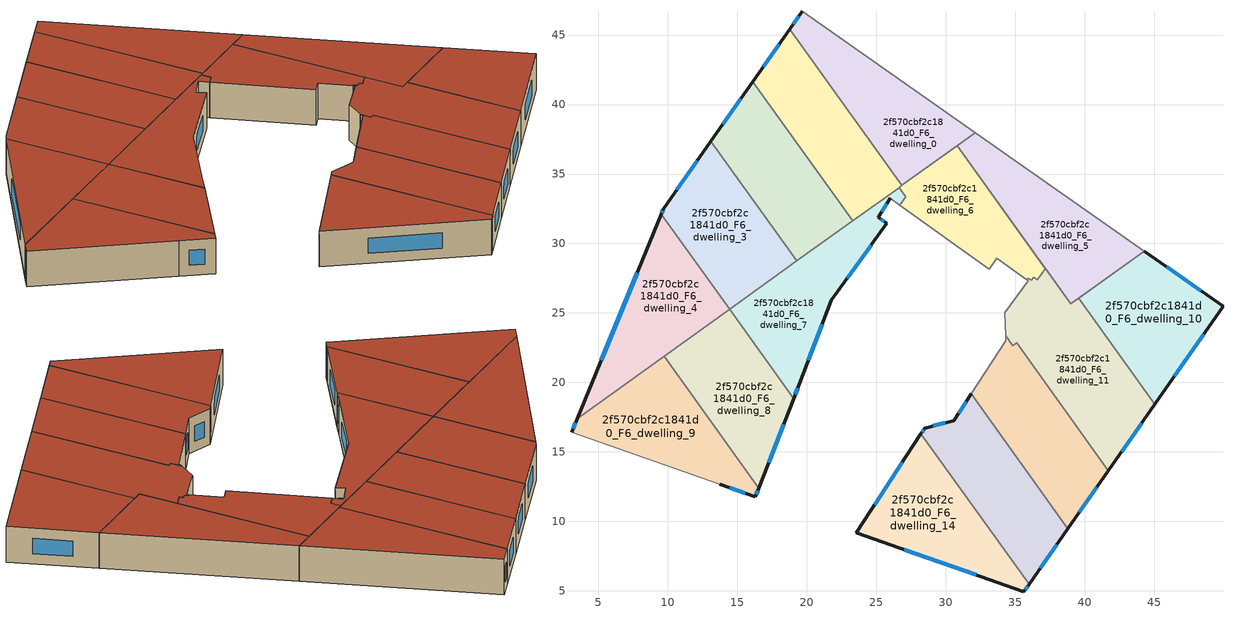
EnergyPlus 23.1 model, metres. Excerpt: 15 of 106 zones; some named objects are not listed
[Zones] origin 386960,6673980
2f570cbf2c1841d0_F6_dwelling_0
 floor to 2f570cbf2c1841d0_F5_dwelling_0 (EU_floor_Construction): 32.13,37.97 26.85,34.18 18.77,45.43 19.67,46.71 z18
 wall outside (EU_wall_Construction): 19.67,46.71 18.77,45.43 z18:21
 wall to 2f570cbf2c1841d0_F6_dwelling_1 (EU_wall_Construction): 18.77,45.43 26.85,34.18 z18:21
 wall adiabatic (EU_wall_Construction): 26.85,34.18 32.13,37.97 19.67,46.71 z18:21
 window (EU_Window_Construction): 19.41,46.35 19.03,45.8 z18.86:20.14
 roof outside (EU_roof_Construction): 32.13,37.97 19.67,46.71 18.77,45.43 26.85,34.18 z21
2f570cbf2c1841d0_F6_dwelling_1
 floor to 2f570cbf2c1841d0_F5_dwelling_1 (EU_floor_Construction): 18.77,45.43 26.85,34.18 23.32,31.64 16.12,41.66 z18
 wall outside (EU_wall_Construction): 18.77,45.43 16.12,41.66 z18:21
 wall to 2f570cbf2c1841d0_F6_dwelling_2 (EU_wall_Construction): 16.12,41.66 23.32,31.64 z18:21
 wall to 2f570cbf2c1841d0_F6_dwelling_7 (EU_wall_Construction): 23.32,31.64 26.64,34.03 z18:21
 wall to 2f570cbf2c1841d0_F6_dwelling_6 (EU_wall_Construction): 26.64,34.03 26.85,34.18 z18:21
 window (EU_Window_Construction): 18.01,44.35 16.88,42.73 z18.86:20.14
 roof outside (EU_roof_Construction): 26.85,34.18 18.77,45.43 16.12,41.66 23.32,31.64 z21
2f570cbf2c1841d0_F6_dwelling_10
 floor to 2f570cbf2c1841d0_F5_dwelling_10 (EU_floor_Construction): 49.96,25.47 45.05,18.43 39.57,26.05 44.3,29.44 z18
 wall outside (EU_wall_Construction): 45.05,18.43 49.96,25.47 44.3,29.44 z18:21
 wall to 2f570cbf2c1841d0_F6_dwelling_11 (EU_wall_Construction): 39.57,26.05 45.05,18.43 z18:21
 wall adiabatic (EU_wall_Construction): 44.3,29.44 39.57,26.05 z18:21
 window (EU_Window_Construction): 48.34,26.61 45.91,28.31 / 46.45,20.44 48.56,23.46 z18.86:20.14
 roof outside (EU_roof_Construction): 45.05,18.43 49.96,25.47 44.3,29.44 39.57,26.05 z21
2f570cbf2c1841d0_F6_dwelling_11
 floor to 2f570cbf2c1841d0_F5_dwelling_11 (EU_floor_Construction): 39.57,26.05 45.05,18.43 41.71,13.64 35.1,22.84 34.82,22.64 34.73,22.76 34.31,23.35 34.23,25.01 35.95,27.31 35.83,27.39 35.92,27.51 36.17,27.34 36.35,27.58 36.59,27.4 36.9,27.81 37.18,28.19 39.01,25.64 z18
 wall outside (EU_wall_Construction): 41.71,13.64 45.05,18.43 z18:21
 wall adiabatic (EU_wall_Construction): 35.83,27.39 35.95,27.31 34.23,25.01 34.31,23.35 34.73,22.76 34.82,22.64 / 39.57,26.05 39.01,25.64 37.18,28.19 z18:21
 wall to 2f570cbf2c1841d0_F6_dwelling_6 (EU_wall_Construction): 37.18,28.19 36.9,27.81 36.59,27.4 36.35,27.58 36.17,27.34 35.92,27.51 35.83,27.39 z18:21
 wall to 2f570cbf2c1841d0_F6_dwelling_12 (EU_wall_Construction): 34.82,22.64 35.1,22.84 41.71,13.64 z18:21
 window (EU_Window_Construction): 42.66,15.01 44.09,17.06 z18.86:20.14
 roof outside (EU_roof_Construction): 41.71,13.64 45.05,18.43 39.57,26.05 39.01,25.64 37.18,28.19 36.9,27.81 36.59,27.4 36.35,27.58 36.17,27.34 35.92,27.51 35.83,27.39 35.95,27.31 34.23,25.01 34.31,23.35 34.73,22.76 34.82,22.64 35.1,22.84 z21
2f570cbf2c1841d0_F6_dwelling_12
 floor to 2f570cbf2c1841d0_F5_dwelling_12 (EU_floor_Construction): 35.1,22.84 41.71,13.64 38.8,9.47 31.82,19.17 34.32,23.01 34.31,23.35 34.82,22.64 z18
 wall outside (EU_wall_Construction): 38.8,9.47 41.71,13.64 z18:21
 wall to 2f570cbf2c1841d0_F6_dwelling_13 (EU_wall_Construction): 31.82,19.17 38.8,9.47 z18:21
 wall adiabatic (EU_wall_Construction): 34.82,22.64 34.31,23.35 34.32,23.01 31.82,19.17 z18:21
 window (EU_Window_Construction): 39.63,10.66 40.88,12.45 z18.86:20.14
 roof outside (EU_roof_Construction): 38.8,9.47 41.71,13.64 35.1,22.84 34.82,22.64 34.31,23.35 34.32,23.01 31.82,19.17 z21
2f570cbf2c1841d0_F6_dwelling_13
 floor to 2f570cbf2c1841d0_F5_dwelling_13 (EU_floor_Construction): 31.82,19.17 38.8,9.47 36,5.46 28.22,16.29 28.49,16.71 30.56,17.24 z18
 wall outside (EU_wall_Construction): 36,5.46 38.8,9.47 / 31.82,19.17 30.56,17.24 28.49,16.71 28.22,16.29 z18:21
 wall to 2f570cbf2c1841d0_F6_dwelling_14 (EU_wall_Construction): 28.22,16.29 36,5.46 z18:21
 window (EU_Window_Construction): 36.8,6.61 38,8.32 / 28.41,16.59 28.3,16.41 / 29.97,17.09 29.08,16.86 / 31.46,18.62 30.92,17.79 z18.86:20.14
 roof outside (EU_roof_Construction): 36,5.46 38.8,9.47 31.82,19.17 30.56,17.24 28.49,16.71 28.22,16.29 z21
2f570cbf2c1841d0_F6_dwelling_14
 floor to 2f570cbf2c1841d0_F5_dwelling_14 (EU_floor_Construction): 28.22,16.29 36,5.46 35.63,4.93 23.55,9.17 z18
 wall outside (EU_wall_Construction): 28.22,16.29 23.55,9.17 35.63,4.93 36,5.46 z18:21
 window (EU_Window_Construction): 27,7.96 32.18,6.14 / 26.88,14.26 24.88,11.2 / 35.74,5.08 35.89,5.31 z18.86:20.14
 roof outside (EU_roof_Construction): 35.63,4.93 36,5.46 28.22,16.29 23.55,9.17 z21
2f570cbf2c1841d0_F6_dwelling_2
 floor to 2f570cbf2c1841d0_F5_dwelling_2 (EU_floor_Construction): 16.12,41.66 23.32,31.64 19.28,28.74 13.1,37.35 z18
 wall outside (EU_wall_Construction): 16.12,41.66 13.1,37.35 z18:21
 wall to 2f570cbf2c1841d0_F6_dwelling_3 (EU_wall_Construction): 13.1,37.35 19.28,28.74 z18:21
 wall to 2f570cbf2c1841d0_F6_dwelling_7 (EU_wall_Construction): 19.28,28.74 23.32,31.64 z18:21
 window (EU_Window_Construction): 15.26,40.43 13.96,38.58 z18.86:20.14
 roof outside (EU_roof_Construction): 23.32,31.64 16.12,41.66 13.1,37.35 19.28,28.74 z21
2f570cbf2c1841d0_F6_dwelling_3
 floor to 2f570cbf2c1841d0_F5_dwelling_3 (EU_floor_Construction): 13.1,37.35 19.28,28.74 14.44,25.26 9.52,32.11 9.68,32.48 z18
 wall outside (EU_wall_Construction): 13.1,37.35 9.68,32.48 9.52,32.11 z18:21
 wall to 2f570cbf2c1841d0_F6_dwelling_4 (EU_wall_Construction): 9.52,32.11 14.44,25.26 z18:21
 wall to 2f570cbf2c1841d0_F6_dwelling_7 (EU_wall_Construction): 14.44,25.26 19.28,28.74 z18:21
 window (EU_Window_Construction): 9.63,32.37 9.57,32.21 / 12.12,35.96 10.65,33.87 z18.86:20.14
 roof outside (EU_roof_Construction): 19.28,28.74 13.1,37.35 9.68,32.48 9.52,32.11 14.44,25.26 z21
2f570cbf2c1841d0_F6_dwelling_4
 floor to 2f570cbf2c1841d0_F5_dwelling_4 (EU_floor_Construction): 9.52,32.11 14.44,25.26 3.46,17.37 z18
 wall outside (EU_wall_Construction): 9.52,32.11 3.46,17.37 z18:21
 wall to 2f570cbf2c1841d0_F6_dwelling_9 (EU_wall_Construction): 3.46,17.37 9.72,21.87 z18:21
 wall to 2f570cbf2c1841d0_F6_dwelling_8 (EU_wall_Construction): 9.72,21.87 14.44,25.26 z18:21
 window (EU_Window_Construction): 7.79,27.9 5.19,21.58 z18.86:20.14
 roof outside (EU_roof_Construction): 14.44,25.26 9.52,32.11 3.46,17.37 z21
2f570cbf2c1841d0_F6_dwelling_5
 floor to 2f570cbf2c1841d0_F5_dwelling_5 (EU_floor_Construction): 44.3,29.44 39.01,25.64 30.82,37.04 32.13,37.97 z18
 wall adiabatic (EU_wall_Construction): 30.82,37.04 39.01,25.64 44.3,29.44 32.13,37.97 30.82,37.04 z18:21
 roof outside (EU_roof_Construction): 44.3,29.44 32.13,37.97 30.82,37.04 39.01,25.64 z21
2f570cbf2c1841d0_F6_dwelling_6
 floor to 2f570cbf2c1841d0_F5_dwelling_6 (EU_floor_Construction): 30.82,37.04 37.18,28.19 36.9,27.81 36.59,27.4 36.35,27.58 36.17,27.34 35.92,27.51 35.83,27.39 33.68,28.95 33.13,28.14 26.69,32.76 27.12,33.36 26.64,34.03 z18
 wall adiabatic (EU_wall_Construction): 26.64,34.03 27.12,33.36 26.69,32.76 33.13,28.14 33.68,28.95 35.83,27.39 / 37.18,28.19 30.82,37.04 26.85,34.18 z18:21
 roof outside (EU_roof_Construction): 36.9,27.81 37.18,28.19 30.82,37.04 26.64,34.03 27.12,33.36 26.69,32.76 33.13,28.14 33.68,28.95 35.83,27.39 35.92,27.51 36.17,27.34 36.35,27.58 36.59,27.4 z21
2f570cbf2c1841d0_F6_dwelling_7
 floor to 2f570cbf2c1841d0_F5_dwelling_7 (EU_floor_Construction): 26.64,34.03 27.12,33.35 26.69,32.76 26.01,33.25 25.13,31.88 25.77,31.46 21.77,25.91 19.46,19.87 19.06,18.84 14.44,25.26 z18
 wall outside (EU_wall_Construction): 19.06,18.84 19.46,19.87 21.77,25.91 25.77,31.46 25.13,31.88 26.01,33.25 z18:21
 wall to 2f570cbf2c1841d0_F6_dwelling_8 (EU_wall_Construction): 14.44,25.26 19.06,18.84 z18:21
 wall adiabatic (EU_wall_Construction): 26.01,33.25 26.69,32.76 27.12,33.35 26.64,34.03 z18:21
 window (EU_Window_Construction): 20.12,21.6 21.11,24.19 / 19.17,19.13 19.34,19.58 / 25.38,32.27 25.76,32.86 / 25.58,31.58 25.31,31.76 / 22.91,27.5 24.63,29.88 z18.86:20.14
 roof outside (EU_roof_Construction): 19.46,19.87 21.77,25.91 25.77,31.46 25.13,31.88 26.01,33.25 26.69,32.76 27.12,33.35 26.64,34.03 14.44,25.26 19.06,18.84 z21
2f570cbf2c1841d0_F6_dwelling_8
 floor to 2f570cbf2c1841d0_F5_dwelling_8 (EU_floor_Construction): 14.44,25.26 19.06,18.84 16.54,12.38 9.72,21.87 z18
 wall outside (EU_wall_Construction): 16.54,12.38 19.06,18.84 z18:21
 wall to 2f570cbf2c1841d0_F6_dwelling_9 (EU_wall_Construction): 9.72,21.87 16.54,12.38 z18:21
 window (EU_Window_Construction): 17.26,14.22 18.34,16.99 z18.86:20.14
 roof outside (EU_roof_Construction): 16.54,12.38 19.06,18.84 14.44,25.26 9.72,21.87 z21
2f570cbf2c1841d0_F6_dwelling_9
 floor to 2f570cbf2c1841d0_F5_dwelling_9 (EU_floor_Construction): 9.72,21.87 16.54,12.38 16.3,11.76 13.72,12.68 3.06,16.4 3.46,17.37 z18
 wall outside (EU_wall_Construction): 3.46,17.37 3.06,16.4 / 13.72,12.68 16.3,11.76 16.54,12.38 z18:21
 wall adiabatic (EU_wall_Construction): 3.06,16.4 13.72,12.68 z18:21
 window (EU_Window_Construction): 3.35,17.1 3.18,16.68 / 16.37,11.94 16.47,12.2 / 14.46,12.42 15.57,12.03 z18.86:20.14
 roof outside (EU_roof_Construction): 16.3,11.76 16.54,12.38 9.72,21.87 3.46,17.37 3.06,16.4 13.72,12.68 z21
[Building]
EU S2 Campaign: North Axis=0; Terrain=City; Solar Distribution=FullExterior
[Site:Location]
Helsinki-Vantaa.AP: Latitude=60.317; Longitude=24.963; Time Zone=2; Elevation=54.6
[SizingPeriod:WeatherFileDays]
AnnualSizingPeriod: Begin Month=1; Begin Day of Month=1; End Month=12; End Day of Month=31; Day of Week for Start Day=Monday; Use Weather File Daylight Saving Period=No; Use Weather File Rain and Snow Indicators=No
[MATERIAL]
EU_InternalMass_Material: Roughness=MediumRough; Thickness=0.1; Conductivity=1; Density=1800; Specific Heat=900; Thermal Absorptance=0.9; Solar Absorptance=0.7; Visible Absorptance=0.7
[MATERIAL:NOMASS] Roughness=MediumRough; Thermal Absorptance=0.9; Solar Absorptance=0.7; Visible Absorptance=0.7
Name | Thermal Resistance
EU_wall_NoMass | 1.10183
EU_roof_NoMass; EU_floor_NoMass | 1.70606
[WINDOWMATERIAL:SIMPLEGLAZINGSYSTEM]
EU_Window_SimpleGlazing: UFactor=3.11035; Solar Heat Gain Coefficient=0.8; Visible Transmittance=0.8
[CONSTRUCTION]
EU_wall_Construction: EU_wall_NoMass
EU_roof_Construction: EU_roof_NoMass
EU_floor_Construction: EU_floor_NoMass
EU_Window_Construction: EU_Window_SimpleGlazing
EU_InternalMass_Construction: EU_InternalMass_Material
[ZONE] Type=1; Multiplier=1; Ceiling Height=autocalculate; Floor Area=autocalculate; Part of Total Floor Area=Yes
Name | Volume
2f570cbf2c1841d0_F6_dwelling_0 | 170.91
2f570cbf2c1841d0_F6_dwelling_1 | 170.892
2f570cbf2c1841d0_F6_dwelling_10 | 170.889
2f570cbf2c1841d0_F6_dwelling_11 | 211.165
2f570cbf2c1841d0_F6_dwelling_12 | 172.662
2f570cbf2c1841d0_F6_dwelling_13 | 170.912
2f570cbf2c1841d0_F6_dwelling_14 | 170.901
2f570cbf2c1841d0_F6_dwelling_2 | 170.908
2f570cbf2c1841d0_F6_dwelling_3 | 170.907
2f570cbf2c1841d0_F6_dwelling_4 | 170.905
2f570cbf2c1841d0_F6_dwelling_5 | 170.877
2f570cbf2c1841d0_F6_dwelling_6 | 133.054
2f570cbf2c1841d0_F6_dwelling_7 | 166.752
2f570cbf2c1841d0_F6_dwelling_8 | 170.891
2f570cbf2c1841d0_F6_dwelling_9 | 170.884
[INTERNALMASS] Construction=EU_InternalMass_Construction
Name | Zone or ZoneList | Surface Area
2f570cbf2c1841d0_F6_dwelling_0_EU_InternalMass | 2f570cbf2c1841d0_F6_dwelling_0 | 56.97
2f570cbf2c1841d0_F6_dwelling_1_EU_InternalMass | 2f570cbf2c1841d0_F6_dwelling_1 | 56.9637
2f570cbf2c1841d0_F6_dwelling_2_EU_InternalMass | 2f570cbf2c1841d0_F6_dwelling_2 | 56.969
2f570cbf2c1841d0_F6_dwelling_3_EU_InternalMass | 2f570cbf2c1841d0_F6_dwelling_3 | 56.969
2f570cbf2c1841d0_F6_dwelling_4_EU_InternalMass | 2f570cbf2c1841d0_F6_dwelling_4 | 56.9681
2f570cbf2c1841d0_F6_dwelling_5_EU_InternalMass | 2f570cbf2c1841d0_F6_dwelling_5 | 56.9589
2f570cbf2c1841d0_F6_dwelling_6_EU_InternalMass | 2f570cbf2c1841d0_F6_dwelling_6 | 44.351
2f570cbf2c1841d0_F6_dwelling_7_EU_InternalMass | 2f570cbf2c1841d0_F6_dwelling_7 | 55.5841
2f570cbf2c1841d0_F6_dwelling_8_EU_InternalMass | 2f570cbf2c1841d0_F6_dwelling_8 | 56.9634
2f570cbf2c1841d0_F6_dwelling_9_EU_InternalMass | 2f570cbf2c1841d0_F6_dwelling_9 | 56.9612
2f570cbf2c1841d0_F6_dwelling_10_EU_InternalMass | 2f570cbf2c1841d0_F6_dwelling_10 | 56.9632
2f570cbf2c1841d0_F6_dwelling_11_EU_InternalMass | 2f570cbf2c1841d0_F6_dwelling_11 | 70.3884
2f570cbf2c1841d0_F6_dwelling_12_EU_InternalMass | 2f570cbf2c1841d0_F6_dwelling_12 | 57.5546
2f570cbf2c1841d0_F6_dwelling_13_EU_InternalMass | 2f570cbf2c1841d0_F6_dwelling_13 | 56.9707
2f570cbf2c1841d0_F6_dwelling_14_EU_InternalMass | 2f570cbf2c1841d0_F6_dwelling_14 | 56.9673
[OTHEREQUIPMENT] Fuel Type=Electricity; Design Level Calculation Method=Watts/Area; Power per Zone Floor Area=1; Fraction Latent=0; Fraction Radiant=0; Fraction Lost=0; Carbon Dioxide Generation Rate=0; EndUse Subcategory=EU_Step8_InternalGains
Name | Zone or ZoneList or Space or SpaceList | Schedule
EU_Step8_InternalGain_2f570cbf2c1841d0_F6_dwelling_0_f000 | 2f570cbf2c1841d0_F6_dwelling_0 | EU_Step8_GainSchedule_2f570cbf2c1841d0_F6_dwelling_0_f000
EU_Step8_InternalGain_2f570cbf2c1841d0_F6_dwelling_1_f000 | 2f570cbf2c1841d0_F6_dwelling_1 | EU_Step8_GainSchedule_2f570cbf2c1841d0_F6_dwelling_1_f000
EU_Step8_InternalGain_2f570cbf2c1841d0_F6_dwelling_2_f000 | 2f570cbf2c1841d0_F6_dwelling_2 | EU_Step8_GainSchedule_2f570cbf2c1841d0_F6_dwelling_2_f000
EU_Step8_InternalGain_2f570cbf2c1841d0_F6_dwelling_3_f000 | 2f570cbf2c1841d0_F6_dwelling_3 | EU_Step8_GainSchedule_2f570cbf2c1841d0_F6_dwelling_3_f000
EU_Step8_InternalGain_2f570cbf2c1841d0_F6_dwelling_4_f000 | 2f570cbf2c1841d0_F6_dwelling_4 | EU_Step8_GainSchedule_2f570cbf2c1841d0_F6_dwelling_4_f000
EU_Step8_InternalGain_2f570cbf2c1841d0_F6_dwelling_5_f000 | 2f570cbf2c1841d0_F6_dwelling_5 | EU_Step8_GainSchedule_2f570cbf2c1841d0_F6_dwelling_5_f000
EU_Step8_InternalGain_2f570cbf2c1841d0_F6_dwelling_6_f000 | 2f570cbf2c1841d0_F6_dwelling_6 | EU_Step8_GainSchedule_2f570cbf2c1841d0_F6_dwelling_6_f000
EU_Step8_InternalGain_2f570cbf2c1841d0_F6_dwelling_7_f000 | 2f570cbf2c1841d0_F6_dwelling_7 | EU_Step8_GainSchedule_2f570cbf2c1841d0_F6_dwelling_7_f000
EU_Step8_InternalGain_2f570cbf2c1841d0_F6_dwelling_8_f000 | 2f570cbf2c1841d0_F6_dwelling_8 | EU_Step8_GainSchedule_2f570cbf2c1841d0_F6_dwelling_8_f000
EU_Step8_InternalGain_2f570cbf2c1841d0_F6_dwelling_9_f000 | 2f570cbf2c1841d0_F6_dwelling_9 | EU_Step8_GainSchedule_2f570cbf2c1841d0_F6_dwelling_9_f000
EU_Step8_InternalGain_2f570cbf2c1841d0_F6_dwelling_10_f000 | 2f570cbf2c1841d0_F6_dwelling_10 | EU_Step8_GainSchedule_2f570cbf2c1841d0_F6_dwelling_10_f000
EU_Step8_InternalGain_2f570cbf2c1841d0_F6_dwelling_11_f000 | 2f570cbf2c1841d0_F6_dwelling_11 | EU_Step8_GainSchedule_2f570cbf2c1841d0_F6_dwelling_11_f000
EU_Step8_InternalGain_2f570cbf2c1841d0_F6_dwelling_12_f000 | 2f570cbf2c1841d0_F6_dwelling_12 | EU_Step8_GainSchedule_2f570cbf2c1841d0_F6_dwelling_12_f000
EU_Step8_InternalGain_2f570cbf2c1841d0_F6_dwelling_13_f000 | 2f570cbf2c1841d0_F6_dwelling_13 | EU_Step8_GainSchedule_2f570cbf2c1841d0_F6_dwelling_13_f000
EU_Step8_InternalGain_2f570cbf2c1841d0_F6_dwelling_14_f000 | 2f570cbf2c1841d0_F6_dwelling_14 | EU_Step8_GainSchedule_2f570cbf2c1841d0_F6_dwelling_14_f000
[ZONEVENTILATION:DESIGNFLOWRATE] Schedule=EU_AlwaysOn; Design Flow Rate Calculation Method=AirChanges/Hour; Air Changes per Hour=0.756316; Ventilation Type=Natural; Fan Pressure Rise=0; Fan Total Efficiency=1; Constant Term Coefficient=1; Temperature Term Coefficient=0; Velocity Term Coefficient=0; Velocity Squared Term Coefficient=0; Minimum Indoor Temperature=-100; Maximum Indoor Temperature=100; Delta Temperature=-100; Minimum Outdoor Temperature=-100; Maximum Outdoor Temperature=100; Maximum Wind Speed=40
Name | Zone or ZoneList or Space or SpaceList
EU_ConstantAir_2f570cbf2c1841d0_F6_dwelling_0 | 2f570cbf2c1841d0_F6_dwelling_0
EU_ConstantAir_2f570cbf2c1841d0_F6_dwelling_1 | 2f570cbf2c1841d0_F6_dwelling_1
EU_ConstantAir_2f570cbf2c1841d0_F6_dwelling_2 | 2f570cbf2c1841d0_F6_dwelling_2
EU_ConstantAir_2f570cbf2c1841d0_F6_dwelling_3 | 2f570cbf2c1841d0_F6_dwelling_3
EU_ConstantAir_2f570cbf2c1841d0_F6_dwelling_4 | 2f570cbf2c1841d0_F6_dwelling_4
EU_ConstantAir_2f570cbf2c1841d0_F6_dwelling_5 | 2f570cbf2c1841d0_F6_dwelling_5
EU_ConstantAir_2f570cbf2c1841d0_F6_dwelling_6 | 2f570cbf2c1841d0_F6_dwelling_6
EU_ConstantAir_2f570cbf2c1841d0_F6_dwelling_7 | 2f570cbf2c1841d0_F6_dwelling_7
EU_ConstantAir_2f570cbf2c1841d0_F6_dwelling_8 | 2f570cbf2c1841d0_F6_dwelling_8
EU_ConstantAir_2f570cbf2c1841d0_F6_dwelling_9 | 2f570cbf2c1841d0_F6_dwelling_9
EU_ConstantAir_2f570cbf2c1841d0_F6_dwelling_10 | 2f570cbf2c1841d0_F6_dwelling_10
EU_ConstantAir_2f570cbf2c1841d0_F6_dwelling_11 | 2f570cbf2c1841d0_F6_dwelling_11
EU_ConstantAir_2f570cbf2c1841d0_F6_dwelling_12 | 2f570cbf2c1841d0_F6_dwelling_12
EU_ConstantAir_2f570cbf2c1841d0_F6_dwelling_13 | 2f570cbf2c1841d0_F6_dwelling_13
EU_ConstantAir_2f570cbf2c1841d0_F6_dwelling_14 | 2f570cbf2c1841d0_F6_dwelling_14
[HVACTEMPLATE:ZONE:IDEALLOADSAIRSYSTEM] System Availability Schedule=EU_AlwaysOn; Maximum Heating Supply Air Temperature=50; Minimum Cooling Supply Air Temperature=13; Maximum Heating Supply Air Humidity Ratio=0.0156; Minimum Cooling Supply Air Humidity Ratio=0.0077; Heating Limit=NoLimit; Cooling Limit=NoLimit; Heating Availability Schedule=EU_AlwaysOn; Cooling Availability Schedule=EU_CoolingOff; Dehumidification Control Type=ConstantSensibleHeatRatio; Cooling Sensible Heat Ratio=0.7; Dehumidification Setpoint=60; Humidification Control Type=None; Humidification Setpoint=30; Outdoor Air Method=None; Outdoor Air Flow Rate per Person=0.00944; Outdoor Air Flow Rate per Zone Floor Area=0; Outdoor Air Flow Rate per Zone=0; Demand Controlled Ventilation Type=None; Outdoor Air Economizer Type=NoEconomizer; Heat Recovery Type=None; Sensible Heat Recovery Effectiveness=0.7; Latent Heat Recovery Effectiveness=0.65
Name | Template Thermostat
2f570cbf2c1841d0_F6_dwelling_0 | EU_HeatOnly_2f570cbf2c1841d0_F6_dwelling_0
2f570cbf2c1841d0_F6_dwelling_1 | EU_HeatOnly_2f570cbf2c1841d0_F6_dwelling_1
2f570cbf2c1841d0_F6_dwelling_2 | EU_HeatOnly_2f570cbf2c1841d0_F6_dwelling_2
2f570cbf2c1841d0_F6_dwelling_3 | EU_HeatOnly_2f570cbf2c1841d0_F6_dwelling_3
2f570cbf2c1841d0_F6_dwelling_4 | EU_HeatOnly_2f570cbf2c1841d0_F6_dwelling_4
2f570cbf2c1841d0_F6_dwelling_5 | EU_HeatOnly_2f570cbf2c1841d0_F6_dwelling_5
2f570cbf2c1841d0_F6_dwelling_6 | EU_HeatOnly_2f570cbf2c1841d0_F6_dwelling_6
2f570cbf2c1841d0_F6_dwelling_7 | EU_HeatOnly_2f570cbf2c1841d0_F6_dwelling_7
2f570cbf2c1841d0_F6_dwelling_8 | EU_HeatOnly_2f570cbf2c1841d0_F6_dwelling_8
2f570cbf2c1841d0_F6_dwelling_9 | EU_HeatOnly_2f570cbf2c1841d0_F6_dwelling_9
2f570cbf2c1841d0_F6_dwelling_10 | EU_HeatOnly_2f570cbf2c1841d0_F6_dwelling_10
2f570cbf2c1841d0_F6_dwelling_11 | EU_HeatOnly_2f570cbf2c1841d0_F6_dwelling_11
2f570cbf2c1841d0_F6_dwelling_12 | EU_HeatOnly_2f570cbf2c1841d0_F6_dwelling_12
2f570cbf2c1841d0_F6_dwelling_13 | EU_HeatOnly_2f570cbf2c1841d0_F6_dwelling_13
2f570cbf2c1841d0_F6_dwelling_14 | EU_HeatOnly_2f570cbf2c1841d0_F6_dwelling_14
[SIZING:ZONE] Zone Cooling Design Supply Air Temperature Input Method=SupplyAirTemperature; Zone Cooling Design Supply Air Temperature=13; Zone Heating Design Supply Air Temperature Input Method=SupplyAirTemperature; Zone Heating Design Supply Air Temperature=50; Zone Cooling Design Supply Air Humidity Ratio=0.008; Zone Heating Design Supply Air Humidity Ratio=0.008; Cooling Design Air Flow Method=DesignDay; Cooling Design Air Flow Rate=0; Cooling Minimum Air Flow per Zone Floor Area=0.000762; Cooling Minimum Air Flow=0; Cooling Minimum Air Flow Fraction=0.2; Heating Design Air Flow Method=DesignDay; Heating Design Air Flow Rate=0; Heating Maximum Air Flow per Zone Floor Area=0.002032; Heating Maximum Air Flow=0.141576; Heating Maximum Air Flow Fraction=0.3; Account for Dedicated Outdoor Air System=No; Dedicated Outdoor Air System Control Strategy=NeutralSupplyAir; Dedicated Outdoor Air Low Setpoint Temperature for Design=autosize; Dedicated Outdoor Air High Setpoint Temperature for Design=autosize; Zone Load Sizing Method=Sensible Load Only No Latent Load; Zone Latent Cooling Design Supply Air Humidity Ratio Input Method=HumidityRatioDifference; Zone Cooling Design Supply Air Humidity Ratio Difference=0.005; Zone Latent Heating Design Supply Air Humidity Ratio Input Method=HumidityRatioDifference; Zone Humidification Design Supply Air Humidity Ratio Difference=0.005
2f570cbf2c1841d0_F6_dwelling_0; 2f570cbf2c1841d0_F6_dwelling_1; 2f570cbf2c1841d0_F6_dwelling_2; 2f570cbf2c1841d0_F6_dwelling_3; 2f570cbf2c1841d0_F6_dwelling_4; 2f570cbf2c1841d0_F6_dwelling_5; 2f570cbf2c1841d0_F6_dwelling_6; 2f570cbf2c1841d0_F6_dwelling_7; 2f570cbf2c1841d0_F6_dwelling_8; 2f570cbf2c1841d0_F6_dwelling_9; 2f570cbf2c1841d0_F6_dwelling_10; 2f570cbf2c1841d0_F6_dwelling_11; 2f570cbf2c1841d0_F6_dwelling_12; 2f570cbf2c1841d0_F6_dwelling_13; 2f570cbf2c1841d0_F6_dwelling_14
[SCHEDULE:CONSTANT]
Name | Hourly Value
EU_AlwaysOn | 1
EU_CoolingOff | 0
[SCHEDULE:FILE] Column Number=1; Rows to Skip at Top=0; Number of Hours of Data=8760; Column Separator=Comma; Interpolate to Timestep=No; Minutes per Item=60; Adjust Schedule for Daylight Savings=Yes
Name | File
EU_Step8_GainSchedule_2f570cbf2c1841d0_F6_dwelling_0_f000 | ../../schedules/2f570cbf2c1841d0/2f570cbf2c1841d0_F6_dwelling_0_f000_gain.csv
EU_Step8_GainSchedule_2f570cbf2c1841d0_F6_dwelling_1_f000 | ../../schedules/2f570cbf2c1841d0/2f570cbf2c1841d0_F6_dwelling_1_f000_gain.csv
EU_Step8_GainSchedule_2f570cbf2c1841d0_F6_dwelling_2_f000 | ../../schedules/2f570cbf2c1841d0/2f570cbf2c1841d0_F6_dwelling_2_f000_gain.csv
EU_Step8_GainSchedule_2f570cbf2c1841d0_F6_dwelling_3_f000 | ../../schedules/2f570cbf2c1841d0/2f570cbf2c1841d0_F6_dwelling_3_f000_gain.csv
EU_Step8_GainSchedule_2f570cbf2c1841d0_F6_dwelling_4_f000 | ../../schedules/2f570cbf2c1841d0/2f570cbf2c1841d0_F6_dwelling_4_f000_gain.csv
EU_Step8_GainSchedule_2f570cbf2c1841d0_F6_dwelling_5_f000 | ../../schedules/2f570cbf2c1841d0/2f570cbf2c1841d0_F6_dwelling_5_f000_gain.csv
EU_Step8_GainSchedule_2f570cbf2c1841d0_F6_dwelling_6_f000 | ../../schedules/2f570cbf2c1841d0/2f570cbf2c1841d0_F6_dwelling_6_f000_gain.csv
EU_Step8_GainSchedule_2f570cbf2c1841d0_F6_dwelling_7_f000 | ../../schedules/2f570cbf2c1841d0/2f570cbf2c1841d0_F6_dwelling_7_f000_gain.csv
EU_Step8_GainSchedule_2f570cbf2c1841d0_F6_dwelling_8_f000 | ../../schedules/2f570cbf2c1841d0/2f570cbf2c1841d0_F6_dwelling_8_f000_gain.csv
EU_Step8_GainSchedule_2f570cbf2c1841d0_F6_dwelling_9_f000 | ../../schedules/2f570cbf2c1841d0/2f570cbf2c1841d0_F6_dwelling_9_f000_gain.csv
EU_Step8_GainSchedule_2f570cbf2c1841d0_F6_dwelling_10_f000 | ../../schedules/2f570cbf2c1841d0/2f570cbf2c1841d0_F6_dwelling_10_f000_gain.csv
EU_Step8_GainSchedule_2f570cbf2c1841d0_F6_dwelling_11_f000 | ../../schedules/2f570cbf2c1841d0/2f570cbf2c1841d0_F6_dwelling_11_f000_gain.csv
EU_Step8_GainSchedule_2f570cbf2c1841d0_F6_dwelling_12_f000 | ../../schedules/2f570cbf2c1841d0/2f570cbf2c1841d0_F6_dwelling_12_f000_gain.csv
EU_Step8_GainSchedule_2f570cbf2c1841d0_F6_dwelling_13_f000 | ../../schedules/2f570cbf2c1841d0/2f570cbf2c1841d0_F6_dwelling_13_f000_gain.csv
EU_Step8_GainSchedule_2f570cbf2c1841d0_F6_dwelling_14_f000 | ../../schedules/2f570cbf2c1841d0/2f570cbf2c1841d0_F6_dwelling_14_f000_gain.csv
